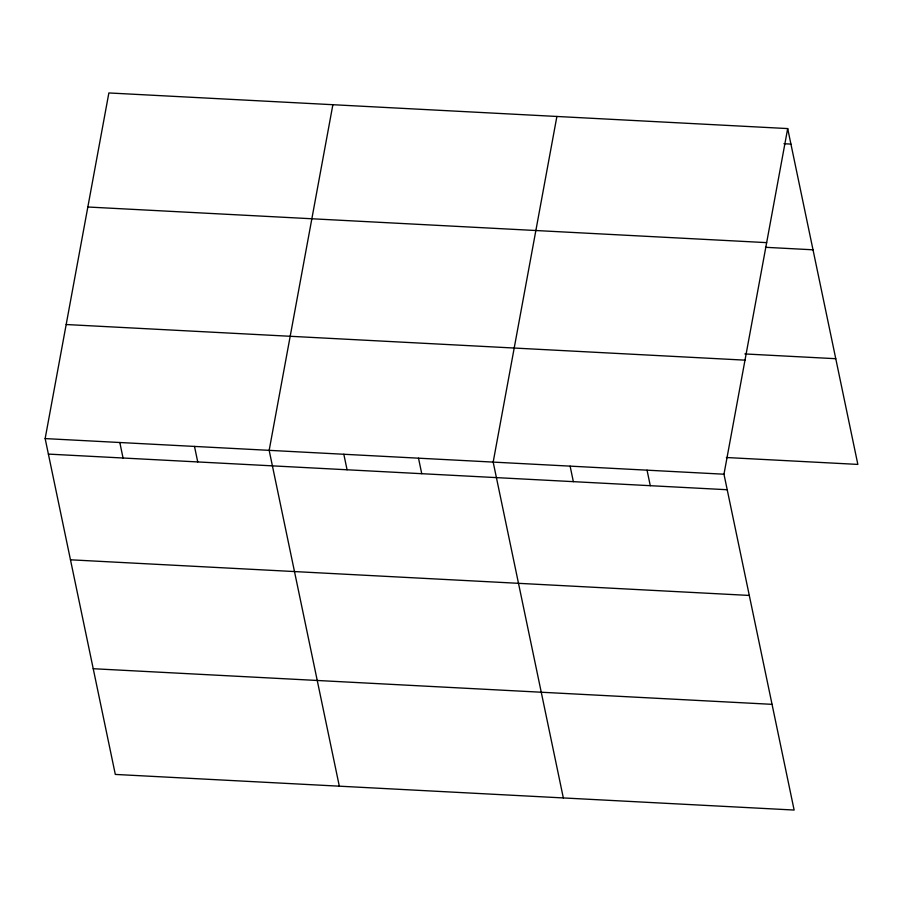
<?xml version="1.0" encoding="UTF-8"?>
<svg xmlns="http://www.w3.org/2000/svg" width="903" height="903" viewBox="0 0 903 903"><rect width="100%" height="100%" fill="white"/><g stroke="black" fill="none" stroke-linecap="round" stroke-linejoin="round"><path stroke-width="1.35" d="M787.687 128.576L723.969 474.21L794.132 810.047L115.313 774.424L45.15 438.587L108.868 92.953L787.687 128.576L857.85 464.413L726.362 457.516M332.88 104.703L269.162 450.337L339.325 786.186M556.891 116.464L493.173 462.099L563.337 797.936M783.939 143.724L790.926 144.096M87.839 207.001L766.658 242.636M765.451 247.298L813.016 249.804M744.851 353.942L835.772 358.705M66.179 324.527L744.998 360.15M45.15 438.587L723.969 474.21M48.39 454.096L727.22 489.731M70.479 559.804L749.298 595.438M93.223 668.717L772.054 704.34M647.045 470.17L650.284 485.69M570.109 466.14L573.349 481.649M418.507 458.182L421.746 473.691M343.829 454.254L347.068 469.774M194.495 446.421L197.734 461.941M119.817 442.504L123.056 458.013"/></g></svg>
